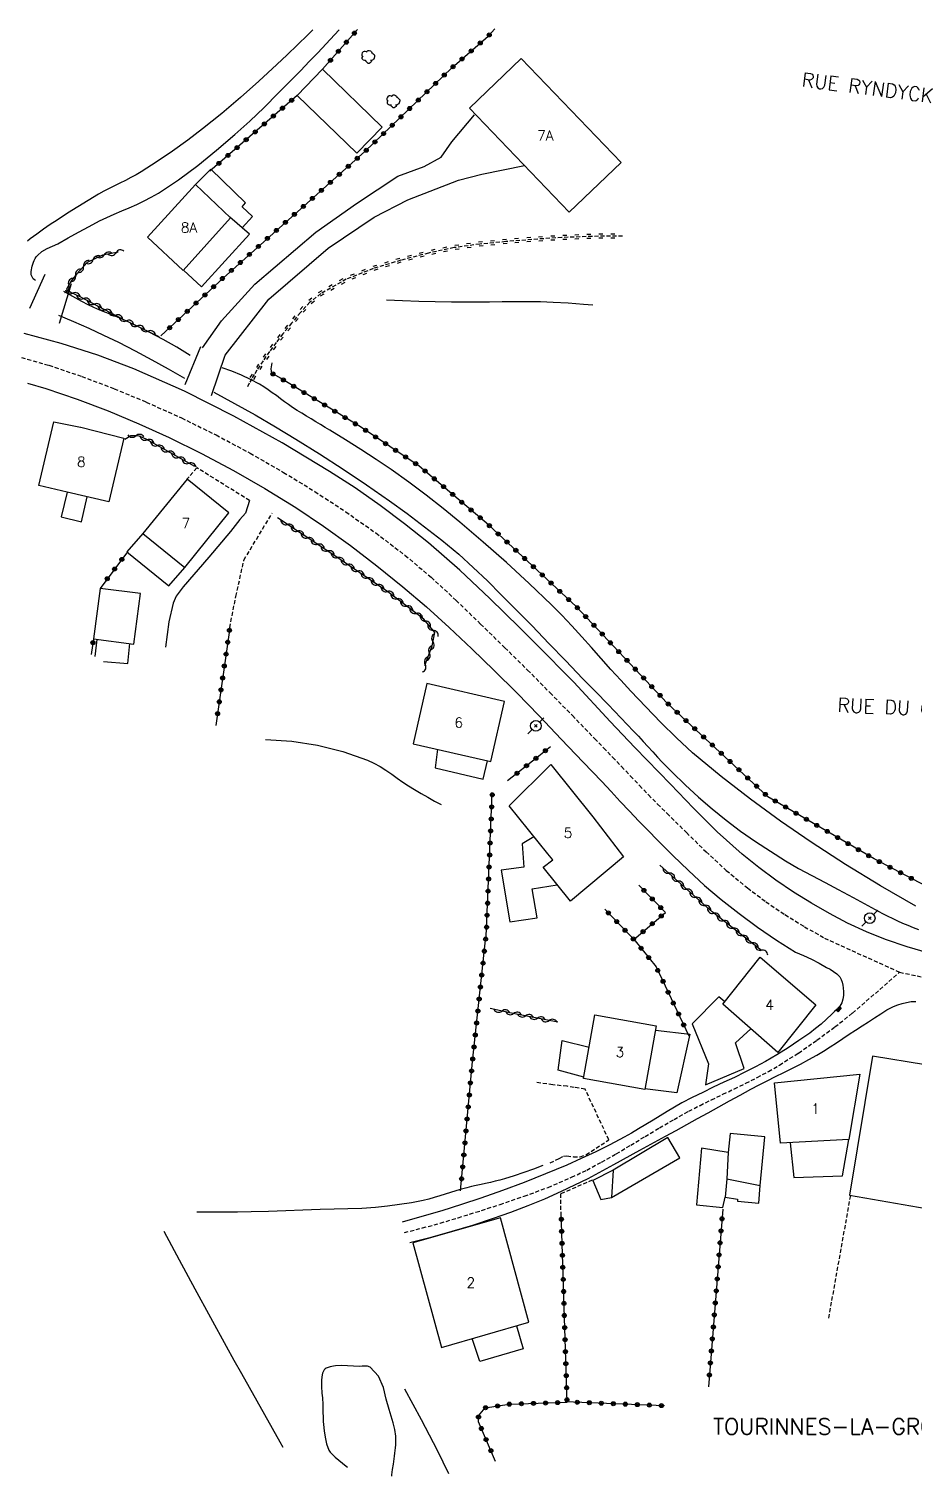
# Model space of a CAD drawing. Header units: millimetres. Extents: x 176000 to 177001, y 163000 to 164001.
# Drawn here: x 176268.3 to 176378.6, y 163240.9 to 163421.1 of the extents above; entities that cross this region are included whole.
import ezdxf
from ezdxf.enums import TextEntityAlignment as Align

# ---------------------------------------------------------------- set-up
doc = ezdxf.new("R2010")
doc.units = ezdxf.units.MM
doc.linetypes.add('DASHED', pattern=[0.75, 0.5, -0.25])
doc.layers.get('0').update_dxf_attribs({"linetype": 'CONTINUOUS'})
for name, color, linetype in [('W0001', 6, 'DASHED'), ('W0008', 7, 'CONTINUOUS'), ('W0017', 7, 'CONTINUOUS'), ('W0101', 7, 'CONTINUOUS'), ('W0104', 1, 'CONTINUOUS'), ('W0112', 1, 'DASHED'), ('W0120', 7, 'CONTINUOUS'), ('W0220', 5, 'DASHED'), ('W0300', 7, 'CONTINUOUS'), ('W0310', 3, 'CONTINUOUS'), ('W0322', 7, 'CONTINUOUS'), ('W0323', 7, 'CONTINUOUS'), ('W0401', 7, 'CONTINUOUS'), ('W0473', 7, 'CONTINUOUS'), ('W0510', 5, 'CONTINUOUS'), ('W0980', 7, 'CONTINUOUS'), ('W0989', 7, 'CONTINUOUS'), ('W0991', 7, 'CONTINUOUS')]:
    doc.layers.add(name, color=color, linetype=linetype)
doc.styles.get("Standard").update_dxf_attribs({"font": 'romans.shx', "width": 0.85})

# ---------------------------------------------------------------- blocks, each defined once
blk = doc.blocks.new('T401')
for p, q in [((-0.3, 0.3), (0, 0.3)), ((-0.3, -0.25), (-0.3, 0.3)), ((-0.3, 0.15), (0, 0.15)), ((-0.3, 0), (0, 0)), ((0, 0.3), (0, -0.25)), ((-0.3, -0.15), (0, -0.15)), ((-0.3, -0.25), (-0.3, -0.3)), ((-0.3, -0.3), (0, -0.3)), ((0, -0.3), (0, -0.25))]:
    blk.add_line(p, q)
blk = doc.blocks.new('T473')
for p, q in [((-0.166667, 0.166667), (0.166667, -0.166667)), ((-0.166667, -0.166667), (0.166667, 0.166667)), ((0.500001, 0.500001), (1.000002, 1.000002)), ((-1.000002, -1.000002), (-0.500001, -0.500001))]:
    blk.add_line(p, q)
blk.add_ellipse((0, 0), major_axis=(0.471405, 0.471405), ratio=1, start_param=5.4977871438, end_param=11.780972451)
blk = doc.blocks.new('T300')
for p, q in [((-0.8, 0.51), (-0.86, 0.34)), ((-0.86, 0.34), (-0.86, 0.17)), ((-0.86, 0.17), (-0.74, 0.06)), ((-0.69, 0.63), (-0.8, 0.51)), ((-0.8, -0.06), (-0.74, 0.06)), ((-0.74, 0.06), (-0.69, 0.11)), ((-0.57, 0.69), (-0.69, 0.63)), ((-0.46, 0.69), (-0.57, 0.69)), ((-0.29, 0.63), (-0.46, 0.69)), ((-0.29, 0.63), (-0.17, 0.74)), ((-0.23, 0.57), (-0.29, 0.63)), ((-0.17, 0.74), (-0.06, 0.8)), ((-0.06, 0.8), (0.06, 0.8)), ((0.06, 0.8), (0.23, 0.74)), ((0.23, 0.74), (0.34, 0.63)), ((0.34, 0.63), (0.4, 0.51)), ((0.46, 0.46), (0.34, 0.46)), ((0.4, 0.51), (0.4, 0.46)), ((0.57, 0.4), (0.46, 0.46)), ((0.57, 0.4), (0.69, 0.29)), ((0.69, 0.29), (0.74, 0.17)), ((0.74, 0.06), (0.69, -0.17)), ((0.74, 0.17), (0.74, 0.06)), ((-0.8, -0.17), (-0.8, -0.06)), ((-0.8, -0.23), (-0.8, -0.17)), ((-0.74, -0.34), (-0.8, -0.23)), ((-0.69, -0.4), (-0.74, -0.34)), ((-0.51, -0.46), (-0.69, -0.4)), ((-0.4, -0.46), (-0.51, -0.46)), ((-0.4, -0.46), (-0.34, -0.46)), ((-0.34, -0.46), (-0.34, -0.4)), ((-0.34, -0.51), (-0.34, -0.46)), ((-0.29, -0.63), (-0.34, -0.51)), ((-0.17, -0.74), (-0.29, -0.63)), ((-0.06, -0.8), (-0.17, -0.74)), ((0.06, -0.8), (-0.06, -0.8)), ((0.17, -0.74), (0.06, -0.8)), ((0.23, -0.69), (0.17, -0.74)), ((0.29, -0.46), (0.23, -0.46)), ((0.29, -0.63), (0.23, -0.69)), ((0.46, -0.4), (0.29, -0.46)), ((0.34, -0.51), (0.29, -0.63)), ((0.34, -0.51), (0.34, -0.46)), ((0.57, -0.34), (0.46, -0.4)), ((0.63, -0.29), (0.57, -0.34)), ((0.69, -0.17), (0.63, -0.29))]:
    blk.add_line(p, q)
blk = doc.blocks.new('t310o')
at = {"color": 0, "linetype": 'Continuous'}
for centre, start, end in [((-0.5, 0.38), 216.8699, 323.1304), ((0.5, -0.37), 36.8699, 143.1303)]:
    blk.add_arc(centre, 0.625, start, end, dxfattribs=at)
blk = doc.blocks.new('t323o')
at = {"color": 0, "linetype": 'Continuous'}
for radius in [0.25, 0.15]:
    blk.add_circle((0, 0), radius, dxfattribs=at)
blk = doc.blocks.new('t220o')
at = {"color": 0, "linetype": 'Continuous'}
for p, q in [((-0.25, 0.25), (0.25, 0.25)), ((-0.25, -0.25), (0.25, -0.25))]:
    blk.add_line(p, q, dxfattribs=at)
blk = doc.blocks.new('t322o')
at = {"color": 0, "linetype": 'Continuous'}
for radius in [0.25, 0.15]:
    blk.add_circle((0, 0), radius, dxfattribs=at)

msp = doc.modelspace()

# ---------------------------------------------------------------- linework, layer by layer
at = {"layer": 'W0001'}
for points in [[(176266.66, 163380.44), (176270.81, 163379.25), (176274.91, 163377.86), (176278.95, 163376.33), (176282.94, 163374.67), (176287.32, 163372.69), (176291.63, 163370.57), (176295.87, 163368.31), (176300.04, 163365.92), (176303.95, 163363.53), (176307.79, 163361.01), (176311.54, 163358.37), (176315.19, 163355.58), (176318.43, 163352.85), (176321.54, 163349.98), (176324.58, 163347.03), (176327.61, 163344.08), (176330.44, 163341.3), (176333.24, 163338.47), (176336.02, 163335.63), (176338.79, 163332.78), (176339.92, 163331.62), (176341.04, 163330.45), (176342.15, 163329.27), (176343.27, 163328.1), (176344.39, 163326.92), (176345.51, 163325.76), (176346.65, 163324.6), (176347.8, 163323.46), (176350.23, 163321.06), (176352.68, 163318.67), (176355.2, 163316.35), (176357.84, 163314.16), (176360.14, 163312.45), (176362.51, 163310.84), (176364.94, 163309.34), (176367.43, 163307.92), (176376.8, 163303.67)], [(176315.1, 163271.24), (176317.34, 163271.82), (176319.57, 163272.43), (176321.79, 163273.09), (176324, 163273.78), (176327.02, 163274.76), (176330.03, 163275.78), (176333.01, 163276.88), (176335.93, 163278.13), (176337.82, 163279.04), (176339.67, 163280.03), (176341.49, 163281.06), (176343.29, 163282.13), (176345.08, 163283.21), (176346.88, 163284.29), (176348.69, 163285.34), (176350.52, 163286.35), (176351.93, 163287.09), (176353.35, 163287.79), (176354.78, 163288.47), (176356.21, 163289.15), (176357.64, 163289.84), (176359.06, 163290.56), (176360.46, 163291.31), (176361.83, 163292.11), (176364.19, 163293.61), (176366.49, 163295.2), (176368.73, 163296.87), (176370.94, 163298.58), (176376.8, 163303.67)], [(176376.8, 163303.67), (176388.03, 163301.31), (176390.74, 163301.08), (176393.45, 163300.98), (176396.16, 163300.94), (176398.87, 163300.88), (176400.82, 163300.82), (176402.76, 163300.78), (176404.71, 163300.74), (176406.66, 163300.7), (176408.61, 163300.67), (176410.55, 163300.63), (176412.5, 163300.6), (176414.45, 163300.56), (176429.26, 163300.23)]]:
    msp.add_lwpolyline(points, dxfattribs=at)
at = {"layer": 'W0008'}
for points in [[(176380.44, 163306.04), (176377.72, 163306.82), (176375.05, 163307.74), (176372.66, 163308.71), (176370.32, 163309.79), (176368.04, 163310.98), (176365.8, 163312.25), (176363.56, 163313.65), (176361.37, 163315.15), (176359.24, 163316.73), (176357.18, 163318.39), (176354.08, 163321.17), (176351.12, 163324.1), (176348.24, 163327.1), (176345.35, 163330.08), (176343.8, 163331.67), (176342.27, 163333.29), (176340.75, 163334.91), (176339.23, 163336.53), (176337.71, 163338.16), (176336.19, 163339.77), (176334.64, 163341.37), (176333.08, 163342.95), (176329.43, 163346.59), (176325.75, 163350.21), (176321.99, 163353.75), (176318.09, 163357.13), (176315.12, 163359.51), (176312.07, 163361.8), (176308.95, 163363.98), (176305.75, 163366.04), (176299.85, 163369.58), (176293.84, 163372.93), (176287.7, 163376.03), (176281.39, 163378.81), (176276.9, 163380.5), (176272.33, 163381.97), (176267.71, 163383.23)], [(176268.14, 163377.02), (176270.41, 163376.36), (176274.33, 163375.03), (176278.2, 163373.56), (176282.01, 163371.97), (176285.77, 163370.26), (176289.82, 163368.27), (176293.8, 163366.15), (176297.71, 163363.91), (176301.55, 163361.53), (176305, 163359.23), (176308.37, 163356.8), (176311.67, 163354.27), (176314.9, 163351.67), (176317.84, 163349.17), (176320.69, 163346.58), (176323.5, 163343.94), (176326.27, 163341.26), (176329.1, 163338.46), (176331.87, 163335.6), (176334.63, 163332.71), (176337.38, 163329.83), (176338.54, 163328.62), (176339.69, 163327.4), (176340.84, 163326.17), (176341.98, 163324.94), (176343.13, 163323.72), (176344.29, 163322.5), (176345.45, 163321.3), (176346.64, 163320.11), (176348.56, 163318.21), (176350.51, 163316.33), (176352.5, 163314.49), (176354.56, 163312.73), (176356.8, 163310.97), (176359.09, 163309.29), (176361.44, 163307.68), (176363.84, 163306.15)], [(176363.84, 163306.15), (176364.83, 163305.75), (176365.81, 163305.29), (176366.76, 163304.8), (176367.7, 163304.27), (176368.13, 163304.03), (176368.57, 163303.78), (176368.99, 163303.48), (176369.34, 163303.1), (176369.53, 163302.78), (176369.65, 163302.43), (176369.73, 163302.07), (176369.78, 163301.71), (176369.81, 163301.24), (176369.8, 163300.77), (176369.72, 163300.3), (176369.58, 163299.85), (176369.34, 163299.44), (176369.03, 163299.08), (176368.69, 163298.76), (176368.36, 163298.44), (176367.7, 163297.82), (176367.01, 163297.22), (176366.31, 163296.65), (176365.59, 163296.1), (176364.26, 163295.15), (176362.9, 163294.25), (176361.51, 163293.39), (176360.1, 163292.57), (176358.82, 163291.87), (176357.53, 163291.21), (176356.21, 163290.58), (176354.9, 163289.96), (176353.58, 163289.34), (176352.27, 163288.71), (176350.96, 163288.06), (176349.67, 163287.39), (176348.76, 163286.87), (176347.85, 163286.34), (176346.96, 163285.79), (176346.07, 163285.24), (176345.18, 163284.69), (176344.28, 163284.15), (176343.38, 163283.62), (176342.46, 163283.11), (176340.7, 163282.19), (176338.93, 163281.31), (176337.13, 163280.46), (176335.32, 163279.65), (176332.68, 163278.55), (176330.01, 163277.5), (176327.33, 163276.5), (176324.62, 163275.55), (176322.19, 163274.74), (176319.74, 163273.97), (176317.28, 163273.24), (176314.8, 163272.55)], [(176315.79, 163270.03), (176318.42, 163270.69), (176321.04, 163271.41), (176323.64, 163272.19), (176326.21, 163273.04), (176328.36, 163273.8), (176330.5, 163274.61), (176332.6, 163275.47), (176334.69, 163276.39), (176337.98, 163278), (176341.21, 163279.73), (176344.41, 163281.5), (176347.62, 163283.26), (176348.95, 163283.98), (176350.28, 163284.71), (176351.61, 163285.44), (176352.93, 163286.18), (176354.26, 163286.91), (176355.59, 163287.64), (176356.92, 163288.37), (176358.25, 163289.09), (176359.28, 163289.63), (176360.31, 163290.15), (176361.35, 163290.67), (176362.39, 163291.19), (176363.43, 163291.71), (176364.46, 163292.24), (176365.49, 163292.79), (176366.5, 163293.36), (176367.32, 163293.85), (176368.13, 163294.36), (176368.93, 163294.88), (176369.72, 163295.41), (176370.52, 163295.94), (176371.31, 163296.47), (176372.11, 163296.99), (176372.92, 163297.51), (176373.68, 163298), (176374.44, 163298.5), (176375.22, 163298.98), (176376.04, 163299.39), (176376.57, 163299.6), (176377.11, 163299.78), (176377.66, 163299.92), (176378.22, 163300.02), (176378.52, 163300.04), (176378.81, 163300.03)]]:
    msp.add_lwpolyline(points, dxfattribs=at)
at = {"layer": 'W0017'}
for points in [[(176289.96, 163381.42), (176292.32, 163384.79), (176296.45, 163389.34), (176304.08, 163395.84), (176309.12, 163399.4), (176314.27, 163402.79), (176317.56, 163404.01), (176319.66, 163405.18), (176320.99, 163407.07), (176323.81, 163410.42)], [(176292.76, 163380.51), (176298.22, 163387.5), (176305.59, 163393.82), (176311.32, 163397.7), (176315.52, 163399.87), (176321.85, 163402.32), (176324.74, 163403.04), (176330.05, 163404.13)], [(176295.8, 163362.41), (176295.3, 163360.84), (176294.59, 163360.06), (176293.43, 163358.57), (176290.71, 163355.37), (176287.55, 163351.68), (176286.67, 163350.49), (176286.29, 163349.64), (176285.76, 163347.3), (176285.32, 163344.16)]]:
    msp.add_lwpolyline(points, dxfattribs=at)
at = {"layer": 'W0101'}
for points in [[(176323.21, 163411.25), (176335.64, 163398.31), (176342.09, 163404.51), (176329.65, 163417.44)], [(176287.52, 163391.04), (176293.45, 163397.6), (176289.08, 163401.76), (176283.08, 163395.22)], [(176288.04, 163365.09), (176282.52, 163358.29), (176287.72, 163354.08), (176293.23, 163360.87)], [(176327.56, 163337.4), (176317.88, 163339.61), (176316.17, 163332.13), (176325.85, 163329.92)], [(176345.05, 163289.07), (176337.42, 163290.44), (176338.84, 163298.37), (176346.48, 163296.99)], [(176361.22, 163289.9), (176371.83, 163290.99), (176370.47, 163282.83), (176361.94, 163282.38)]]:
    msp.add_lwpolyline(points, close=True, dxfattribs=at)
for points in [[(176280.14, 163370.18), (176278.28, 163362.24), (176273.07, 163363.44), (176269.55, 163364.27), (176271.4, 163372.23)], [(176271.4, 163372.23), (176274.76, 163371.54), (176274.77, 163371.54), (176280.14, 163370.18)], [(176342.4, 163318.04), (176335.78, 163312.51), (176332.4, 163316.77), (176333.6, 163317.67), (176332.97, 163318.4), (176328.16, 163324.37), (176333.33, 163329.55)], [(176333.33, 163329.55), (176338.57, 163323.02), (176338.58, 163323.02), (176342.39, 163318.02)], [(176361.62, 163293.67), (176354.77, 163299.69), (176359.43, 163305.55)], [(176359.43, 163305.55), (176366.35, 163299.6), (176361.62, 163293.67)], [(176316.13, 163269.97), (176319.71, 163256.94), (176330.58, 163260.08), (176327.06, 163273.08)], [(176327.06, 163273.08), (176316.13, 163269.97)]]:
    msp.add_lwpolyline(points, dxfattribs=at)
at = {"layer": 'W0104'}
for points in [[(176301.73, 163412.85), (176309.17, 163405.65), (176312.33, 163408.92), (176304.89, 163416.12)], [(176277.18, 163351.47), (176276.36, 163345.18), (176281.39, 163344.53), (176282.2, 163350.82)], [(176359.99, 163283.17), (176355.7, 163283.58), (176355.45, 163281.23), (176352.1, 163281.77), (176351.5, 163274.69), (176354.79, 163274.37), (176355.05, 163275.64), (176356.61, 163275.42), (176356.58, 163275.15), (176359.24, 163274.93), (176359.43, 163277.13)]]:
    msp.add_lwpolyline(points, close=True, dxfattribs=at)
for points in [[(176294.89, 163396.36), (176296.15, 163397.77), (176294.87, 163399), (176295.29, 163399.48), (176290.98, 163403.67), (176289.08, 163401.76)], [(176287.57, 163391.09), (176289.82, 163389.02), (176292.75, 163392.25), (176292.75, 163392.26), (176295.79, 163395.58), (176293.36, 163397.68)], [(176273.07, 163363.44), (176272.32, 163360.36), (176274.88, 163359.75), (176275.58, 163362.86)], [(176282.52, 163358.29), (176280.5, 163356), (176285.76, 163351.78), (176287.72, 163354.08)], [(176276.78, 163345.12), (176276.51, 163342.98)], [(176277.61, 163342.37), (176280.62, 163342.1), (176280.89, 163344.59)], [(176319.24, 163331.43), (176318.93, 163329.14), (176324.93, 163327.7), (176325.47, 163330)], [(176331.24, 163320.55), (176329.75, 163319.67), (176329.98, 163316.74), (176327.15, 163316.37), (176328.22, 163309.96), (176331.65, 163310.44), (176331.02, 163314.04), (176334.15, 163314.57)], [(176355.01, 163299.99), (176354.27, 163300.6), (176350.95, 163297.25), (176352.98, 163292.25), (176352.62, 163289.63), (176357.44, 163291.67), (176356.36, 163294.88), (176358.26, 163296.63)], [(176346.38, 163296.46), (176350.67, 163295.94), (176349.02, 163288.65), (176345.07, 163289.15)], [(176337.44, 163290.59), (176334.25, 163291.48), (176334.77, 163295.18), (176338.12, 163294.33)], [(176386.6, 163290.79), (176386.63, 163291.06), (176373.4, 163293.21), (176370.56, 163275.89), (176383.91, 163273.58)], [(176338.56, 163277.75), (176339.56, 163275.38), (176340.88, 163275.63), (176349.4, 163280.55), (176347.93, 163283.08)], [(176347.93, 163283.08), (176341.12, 163279), (176338.56, 163277.75)], [(176363.17, 163282.44), (176363.6, 163278.12), (176369.66, 163278.31), (176370.47, 163282.83)], [(176355.45, 163281.23), (176355.27, 163277.95), (176359.43, 163277.13)], [(176341.12, 163279), (176340.88, 163275.63)], [(176355.27, 163277.95), (176355.05, 163275.64)], [(176329.06, 163259.64), (176329.89, 163256.75), (176324.51, 163255.21), (176323.55, 163258.05)], [(176329.06, 163259.64), (176329.89, 163256.75), (176324.51, 163255.21), (176323.55, 163258.05)]]:
    msp.add_lwpolyline(points, dxfattribs=at)
at = {"layer": 'W0112'}
for points in [[(176295.8, 163362.41), (176289.25, 163366.48), (176288, 163365.06)], [(176293.33, 163346.58), (176294.1, 163350.47), (176295.1, 163355), (176298.63, 163360.85)], [(176333.25, 163279.93), (176334.38, 163280.49), (176334.9, 163280.75), (176335.34, 163280.8), (176336.17, 163280.7), (176336.99, 163280.69), (176337.72, 163280.95), (176340.57, 163282.79), (176337.62, 163289.09), (176336.23, 163289.33), (176335.39, 163289.47), (176333.59, 163289.64), (176331.58, 163289.95)], [(176338.5, 163277.78), (176334.55, 163276.06), (176334.56, 163273.8)], [(176370.66, 163275.85), (176367.93, 163260.61)]]:
    msp.add_lwpolyline(points, dxfattribs=at)
at = {"layer": 'W0120'}
for points in [[(176270.31, 163390.54), (176268.38, 163386.33)], [(176272.13, 163384.51), (176273.6, 163389.43)], [(176289.68, 163381.54), (176287.73, 163376.83)], [(176291.06, 163375.48), (176292.76, 163380.51)]]:
    msp.add_lwpolyline(points, dxfattribs=at)
at = {"layer": 'W0220'}
msp.add_lwpolyline([(176342.29, 163395.35), (176338.51, 163395.3), (176334.73, 163395.16), (176330.96, 163394.91), (176327.74, 163394.65), (176324.51, 163394.34), (176321.29, 163393.9), (176318.11, 163393.23), (176314.66, 163392.34), (176311.22, 163391.3), (176307.86, 163389.96), (176304.7, 163388.19), (176303.33, 163387.1), (176302.14, 163385.84), (176301.04, 163384.5), (176299.97, 163383.17), (176299.11, 163382.07), (176298.28, 163380.95), (176297.48, 163379.8), (176296.71, 163378.63), (176296.38, 163378.1), (176296.07, 163377.57), (176295.76, 163377.03), (176295.47, 163376.48)], dxfattribs=at)
at = {"layer": 'W0300'}
for points in [[(176312.86, 163387.41), (176314.88, 163387.32), (176316.91, 163387.25), (176318.94, 163387.19), (176320.97, 163387.15), (176322.55, 163387.14), (176324.13, 163387.14), (176325.71, 163387.16), (176327.29, 163387.18), (176328.87, 163387.2), (176330.45, 163387.2), (176332.04, 163387.18), (176333.62, 163387.12), (176335.51, 163387.02), (176337.4, 163386.88), (176338.59, 163386.77)], [(176297.81, 163332.63), (176301.06, 163332.43), (176304.28, 163331.93), (176307.43, 163331.15), (176310.51, 163330.08), (176311.3, 163329.72), (176312.07, 163329.3), (176312.8, 163328.84), (176313.51, 163328.35), (176314.21, 163327.85), (176314.91, 163327.35), (176315.62, 163326.87), (176316.35, 163326.41), (176317.17, 163325.93), (176318, 163325.46), (176318.84, 163324.99), (176319.68, 163324.54)], [(176332.35, 163279.62), (176331.17, 163279.16), (176329.98, 163278.72), (176328.77, 163278.32), (176327.56, 163277.95), (176326.98, 163277.79), (176326.39, 163277.64), (176325.81, 163277.5), (176325.22, 163277.38), (176324.64, 163277.25), (176324.05, 163277.12), (176323.46, 163276.98), (176322.88, 163276.83), (176322.2, 163276.65), (176321.52, 163276.44), (176320.85, 163276.23), (176320.18, 163276.02), (176319.5, 163275.81), (176318.82, 163275.6), (176318.14, 163275.42), (176317.45, 163275.26), (176315.98, 163274.96), (176314.49, 163274.73), (176313.01, 163274.53), (176311.51, 163274.38), (176309.79, 163274.26), (176308.06, 163274.2), (176306.34, 163274.17), (176304.61, 163274.12), (176302.46, 163274.04), (176300.31, 163273.95), (176298.16, 163273.87), (176296.01, 163273.82), (176294.31, 163273.79), (176292.62, 163273.77), (176290.93, 163273.77), (176289.24, 163273.77)], [(176285.12, 163271.44), (176287.04, 163267.84), (176288.98, 163264.25), (176290.92, 163260.66), (176292.88, 163257.09), (176293.83, 163255.38), (176294.78, 163253.68), (176295.74, 163251.98), (176296.7, 163250.29), (176297.66, 163248.59), (176298.62, 163246.89), (176299.57, 163245.19), (176299.94, 163244.51)], [(176315.11, 163251.77), (176317.19, 163247.98), (176319.18, 163244.14), (176320.6, 163241.23)]]:
    msp.add_lwpolyline(points, dxfattribs=at)
at = {"layer": 'W0310'}
for points in [[(176279.42, 163393.33), (176277.47, 163392.96), (176275.58, 163392.05), (176274.27, 163390.64), (176273.62, 163389.83), (176273, 163388.73), (176273.58, 163388.32), (176274.57, 163387.85), (176280.03, 163385), (176284.52, 163382.83)], [(176288.99, 163366.65), (176282.93, 163370.04), (176282.07, 163370.42), (176281.59, 163370.48), (176281.02, 163370.46), (176280.25, 163370.03)], [(176317.65, 163341.88), (176318.55, 163344.33), (176318.88, 163345.99), (176317.53, 163347.63), (176313.04, 163351.05), (176305.95, 163355.86), (176299.27, 163360.25)], [(176359.6, 163306.39), (176353.43, 163311.18), (176346.94, 163317.01)], [(176334.22, 163297.45), (176328.46, 163298.59), (176325.78, 163299.15)]]:
    msp.add_lwpolyline(points, dxfattribs=at)
at = {"layer": 'W0322'}
msp.add_lwpolyline([(176384.12, 163312.29), (176373.62, 163317.78), (176360.39, 163325.52), (176347.85, 163337.18), (176336.51, 163349.2), (176325.59, 163359.37), (176316.94, 163366.7), (176309.61, 163371.59), (176299.66, 163377.64), (176298.58, 163378.26), (176298.51, 163378.82), (176298.64, 163379.57)], dxfattribs=at)
at = {"layer": 'W0323'}
for points in [[(176284.75, 163382.9), (176292.54, 163390.16), (176302.19, 163398.74), (176310.18, 163405.89), (176321.02, 163416.3), (176325.53, 163420.24), (176326.36, 163421.14)], [(176309.27, 163421.05), (176304.89, 163416.12)], [(176301.73, 163412.85), (176290.85, 163403.41)], [(176280.59, 163356.01), (176277.18, 163351.47)], [(176293.35, 163346.56), (176291.6, 163334.38)], [(176276.36, 163345.18), (176276.07, 163343.22)], [(176327.95, 163327.53), (176331.64, 163330.43), (176333.3, 163331.78)], [(176322.08, 163276.44), (176323.57, 163292.54), (176325.25, 163308.06), (176325.29, 163308.16), (176326.04, 163325.93)], [(176343.7, 163307.73), (176347.61, 163311.12), (176344.3, 163314.51)], [(176340.05, 163311.54), (176343.85, 163307.58), (176346.47, 163304.33)], [(176346.46, 163304.34), (176350.53, 163295.76)], [(176326.46, 163242.72), (176324.33, 163247.68), (176324.33, 163248.42), (176325.15, 163249.43), (176328.16, 163249.88), (176335.36, 163250.11), (176334.62, 163273.85)], [(176354.77, 163274.17), (176352.98, 163252.03)], [(176347.52, 163249.68), (176335.13, 163250.18)]]:
    msp.add_lwpolyline(points, dxfattribs=at)
at = {"layer": 'W0510'}
for points in [[(176303.67, 163421.03), (176303.05, 163420.39), (176301.79, 163419.15), (176300.51, 163417.92), (176299.21, 163416.71), (176296.95, 163414.64), (176294.67, 163412.6), (176292.35, 163410.6), (176289.96, 163408.68), (176288.1, 163407.27), (176286.21, 163405.91), (176284.28, 163404.61), (176282.31, 163403.36), (176281.66, 163402.98), (176281, 163402.62), (176280.33, 163402.28), (176279.66, 163401.95), (176278.98, 163401.61), (176278.31, 163401.28), (176277.65, 163400.93), (176276.99, 163400.56), (176275.68, 163399.79), (176274.39, 163398.99), (176273.11, 163398.18), (176271.84, 163397.34), (176270.98, 163396.77), (176270.14, 163396.19), (176269.3, 163395.59), (176268.48, 163394.98), (176268.13, 163394.72)], [(176269.14, 163389.79), (176268.99, 163389.9), (176268.86, 163390.02), (176268.75, 163390.17), (176268.67, 163390.34), (176268.61, 163390.53), (176268.59, 163390.73), (176268.59, 163390.93), (176268.62, 163391.13), (176268.67, 163391.37), (176268.72, 163391.61), (176268.79, 163391.85), (176268.87, 163392.08), (176268.97, 163392.31), (176269.09, 163392.53), (176269.23, 163392.74), (176269.38, 163392.94), (176269.94, 163393.42), (176270.6, 163393.78), (176271.27, 163394.08), (176271.91, 163394.39), (176273.2, 163395.11), (176274.5, 163395.83), (176275.8, 163396.54), (176277.12, 163397.23), (176278.03, 163397.67), (176278.95, 163398.08), (176279.88, 163398.48), (176280.81, 163398.87), (176281.74, 163399.28), (176282.66, 163399.71), (176283.56, 163400.17), (176284.44, 163400.67), (176286.96, 163402.33), (176289.37, 163404.14), (176291.69, 163406.05), (176293.98, 163408), (176295.82, 163409.65), (176297.61, 163411.37), (176299.37, 163413.12), (176301.11, 163414.88), (176302.18, 163415.97), (176303.24, 163417.07), (176304.29, 163418.18), (176305.34, 163419.29), (176306.38, 163420.41), (176306.98, 163421.04)], [(176288.42, 163380.48), (176286.74, 163381.49), (176285.04, 163382.45), (176283.31, 163383.38), (176281.56, 163384.26), (176280.84, 163384.6), (176280.11, 163384.92), (176279.37, 163385.23), (176278.63, 163385.53), (176277.89, 163385.83), (176277.15, 163386.13), (176276.42, 163386.46), (176275.7, 163386.8), (176274.92, 163387.18), (176274.16, 163387.59), (176273.4, 163388.02), (176272.66, 163388.46)], [(176271.98, 163385.48), (176273.88, 163384.69), (176275.76, 163383.87), (176277.62, 163383.01), (176279.47, 163382.11), (176281.55, 163381.05), (176283.62, 163379.95), (176285.66, 163378.81), (176287.68, 163377.63)], [(176378.83, 163311.88), (176374.4, 163314.42), (176370.05, 163317.08), (176365.77, 163319.87), (176361.96, 163322.49), (176358.21, 163325.2), (176354.55, 163328.03), (176351, 163331), (176348.99, 163332.84), (176347.06, 163334.76), (176345.18, 163336.73), (176343.31, 163338.69), (176342.06, 163340.02), (176340.83, 163341.37), (176339.61, 163342.72), (176338.4, 163344.09), (176337.19, 163345.45), (176335.96, 163346.79), (176334.7, 163348.12), (176333.42, 163349.42), (176330.65, 163352.09), (176327.82, 163354.69), (176324.93, 163357.23), (176321.99, 163359.71), (176319.91, 163361.41), (176317.79, 163363.07), (176315.65, 163364.69), (176313.46, 163366.26), (176311.58, 163367.53), (176309.67, 163368.76), (176307.74, 163369.96), (176305.82, 163371.16), (176305.24, 163371.52), (176304.66, 163371.87), (176304.07, 163372.22), (176303.49, 163372.57), (176302.91, 163372.92), (176302.32, 163373.27), (176301.75, 163373.63), (176301.17, 163374), (176300.65, 163374.35), (176300.14, 163374.72), (176299.64, 163375.09), (176299.14, 163375.47), (176298.63, 163375.84), (176298.12, 163376.21), (176297.59, 163376.55), (176297.05, 163376.88), (176295.93, 163377.47), (176294.78, 163378.02), (176293.6, 163378.51), (176292.41, 163378.94)], [(176291.35, 163375.91), (176293.94, 163374.51), (176296.5, 163373.07), (176299.05, 163371.59), (176301.57, 163370.07), (176304.53, 163368.22), (176307.46, 163366.33), (176310.36, 163364.38), (176313.22, 163362.38), (176315.43, 163360.78), (176317.62, 163359.15), (176319.77, 163357.47), (176321.86, 163355.71), (176323.68, 163354.08), (176325.43, 163352.39), (176327.16, 163350.66), (176328.88, 163348.94), (176331, 163346.79), (176333.11, 163344.62), (176335.2, 163342.44), (176337.3, 163340.26), (176338.89, 163338.62), (176340.48, 163336.99), (176342.07, 163335.35), (176343.65, 163333.7), (176344.25, 163333.06), (176344.85, 163332.41), (176345.44, 163331.76), (176346.03, 163331.11), (176346.63, 163330.46), (176347.23, 163329.82), (176347.84, 163329.19), (176348.47, 163328.57), (176350.09, 163327.01), (176351.74, 163325.49), (176353.44, 163324.01), (176355.19, 163322.59), (176356.98, 163321.24), (176358.82, 163319.96), (176360.69, 163318.73), (176362.59, 163317.55), (176364.21, 163316.6), (176365.85, 163315.7), (176367.51, 163314.83), (176369.16, 163313.96), (176370.99, 163312.97), (176372.82, 163311.97), (176374.66, 163311), (176376.53, 163310.08), (176377.17, 163309.79), (176377.83, 163309.51), (176378.49, 163309.24), (176379.15, 163308.97)], [(176313.52, 163240.93), (176313.53, 163241.1), (176313.62, 163241.76), (176313.73, 163242.42), (176313.81, 163243.07), (176313.85, 163243.42), (176313.89, 163243.77), (176313.94, 163244.12), (176313.98, 163244.46), (176314.02, 163244.82), (176314.04, 163245.17), (176314.04, 163245.52), (176314.02, 163245.88), (176313.91, 163246.73), (176313.71, 163247.57), (176313.46, 163248.39), (176313.19, 163249.2), (176312.83, 163250.5), (176312.48, 163251.94), (176311.86, 163253.35), (176310.82, 163254.47), (176310.51, 163254.61), (176310.16, 163254.63), (176309.82, 163254.6), (176309.52, 163254.59), (176308.77, 163254.63), (176308.02, 163254.67), (176307.26, 163254.69), (176306.51, 163254.64), (176306.28, 163254.62), (176306.05, 163254.58), (176305.83, 163254.52), (176305.61, 163254.45), (176305.48, 163254.4), (176305.34, 163254.35), (176305.22, 163254.28), (176305.11, 163254.17), (176304.9, 163253.74), (176304.81, 163253.27), (176304.78, 163252.81), (176304.77, 163252.37), (176304.76, 163252.08), (176304.77, 163251.8), (176304.79, 163251.52), (176304.82, 163251.23), (176304.85, 163250.95), (176304.88, 163250.67), (176304.91, 163250.39), (176304.93, 163250.11), (176304.94, 163249.77), (176304.95, 163249.42), (176304.95, 163249.08), (176304.95, 163248.74), (176304.96, 163248.39), (176304.97, 163248.05), (176304.99, 163247.71), (176305.02, 163247.36), (176305.11, 163246.56), (176305.21, 163245.75), (176305.38, 163244.94), (176305.69, 163244.17), (176305.85, 163243.92), (176306.05, 163243.69), (176306.27, 163243.49), (176306.49, 163243.3), (176306.93, 163242.9), (176307.39, 163242.52), (176307.86, 163242.16), (176308, 163242.05)]]:
    msp.add_lwpolyline(points, dxfattribs=at)

# ---------------------------------------------------------------- block references
at = {"layer": 'W0220'}
for p, rotation in [((176332.09, 163394.98), 183.7288455848644), ((176333.59, 163395.08), 183.7288455848644), ((176335.09, 163395.17), 182.2469112465535), ((176336.58, 163395.23), 182.2469112465535), ((176338.08, 163395.29), 182.2469112465535), ((176339.58, 163395.32), 180.7649719322805), ((176341.08, 163395.34), 180.7649719322805), ((176318.71, 163393.36), 191.7691198911801), ((176320.17, 163393.66), 191.7691198911801), ((176321.65, 163393.94), 187.8743473162453), ((176323.13, 163394.15), 187.8743473162453), ((176324.62, 163394.35), 185.4802634484392), ((176326.11, 163394.49), 185.4802634484392), ((176327.61, 163394.64), 185.4802634484392), ((176329.1, 163394.76), 184.596477369415), ((176330.6, 163394.88), 184.596477369415), ((176311.47, 163391.38), 196.776735383324), ((176312.91, 163391.81), 196.776735383324), ((176314.35, 163392.24), 196.776735383324), ((176315.8, 163392.63), 194.5575302640702), ((176317.25, 163393.01), 194.5575302640702), ((176307.32, 163389.66), 209.3163077002567), ((176308.68, 163390.29), 201.7173139660625), ((176310.07, 163390.84), 201.7173139660625), ((176304.71, 163388.19), 209.3163077002567), ((176306.01, 163388.92), 209.3163077002567), ((176302.47, 163386.2), 226.5138264406772), ((176303.53, 163387.26), 218.4685035551261), ((176301.5, 163385.06), 230.7821151104193), ((176299.62, 163382.72), 231.6334184682596), ((176300.55, 163383.89), 231.1640002016878), ((176298.71, 163381.53), 233.6998799668339), ((176297, 163379.06), 236.6146112451374), ((176297.84, 163380.31), 235.3604396452131), ((176296.2, 163377.8), 239.2805917800518)]:
    msp.add_blockref('t220o', p, dxfattribs=dict(at, rotation=rotation))
at = {"layer": 'W0300'}
for p in [(176310.65, 163417.65), (176313.77, 163412.12)]:
    msp.add_blockref('T300', p, dxfattribs=at)
at = {"layer": 'W0310'}
for p, rotation in [((176277.7, 163393), 190.7398721071118), ((176279.17, 163393.28), 190.7398721071118), ((176275.12, 163391.56), 227.277130269002), ((176276.33, 163392.41), 205.647907861288), ((176273.27, 163389.21), 240.6941582279674), ((176274.12, 163390.44), 231.1335041252136), ((176273.79, 163388.22), 334.6686777845346), ((176275.14, 163387.55), 332.4313966516128), ((176276.47, 163386.86), 332.4313966516128), ((176277.8, 163386.16), 332.4313966516128), ((176279.13, 163385.47), 332.4313966516128), ((176280.46, 163384.79), 334.2781534770407), ((176281.82, 163384.14), 334.2781534770407), ((176283.17, 163383.49), 334.2781534770407), ((176281.63, 163370.47), 172.4917400061378), ((176283.03, 163369.98), 150.8484650853409), ((176284.34, 163369.25), 150.8484650853409), ((176285.65, 163368.52), 150.8484650853409), ((176286.96, 163367.78), 150.8484650853409), ((176288.27, 163367.05), 150.8484650853409), ((176300.53, 163359.43), 146.6719046047489), ((176301.78, 163358.61), 146.6719046047489), ((176303.03, 163357.78), 146.6719046047489), ((176304.29, 163356.96), 146.6719046047489), ((176305.54, 163356.13), 146.6719046047489), ((176306.79, 163355.3), 145.8019847519606), ((176308.03, 163354.45), 145.8019847519606), ((176309.27, 163353.61), 145.8019847519606), ((176310.51, 163352.77), 145.8019847519606), ((176311.75, 163351.92), 145.8019847519606), ((176312.99, 163351.08), 145.8019847519606), ((176314.18, 163350.17), 142.7037419143489), ((176315.38, 163349.27), 142.7037419143489), ((176316.57, 163348.36), 142.7037419143489), ((176317.72, 163347.4), 129.390215984872), ((176318.67, 163346.24), 129.390215984872), ((176318.65, 163344.84), 78.8495543225904), ((176317.69, 163342), 69.79786539394904), ((176318.21, 163343.41), 69.79786539394904), ((176348.06, 163316.01), 138.0489239324745), ((176349.17, 163315.01), 138.0489239324745), ((176350.29, 163314.01), 138.0489239324745), ((176351.4, 163313), 138.0489239324745), ((176352.52, 163312), 138.0489239324745), ((176353.65, 163311.01), 142.1648970969662), ((176354.83, 163310.09), 142.1648970969662), ((176356.02, 163309.17), 142.1648970969662), ((176357.2, 163308.25), 142.1648970969662), ((176358.39, 163307.33), 142.1648970969662), ((176359.57, 163306.41), 142.1648970969662), ((176327.24, 163298.84), 168.2768151243037), ((176328.71, 163298.54), 168.7609615084368), ((176330.19, 163298.25), 168.7609615084368), ((176331.66, 163297.96), 168.7609615084368), ((176333.13, 163297.66), 168.7609615084368)]:
    msp.add_blockref('t310o', p, dxfattribs=dict(at, rotation=rotation))
at = {"layer": 'W0322'}
for p, rotation in [((176298.72, 163378.17), 150.3120727400314), ((176300.02, 163377.42), 148.6996252505849), ((176301.3, 163376.64), 148.6996252505849), ((176302.58, 163375.86), 148.6996252505849), ((176303.87, 163375.08), 148.6996252505849), ((176305.15, 163374.3), 148.6996252505849), ((176306.43, 163373.52), 148.6996252505849), ((176307.71, 163372.74), 148.6996252505849), ((176308.99, 163371.96), 148.6996252505849), ((176310.26, 163371.16), 146.3009080954158), ((176311.5, 163370.33), 146.3009080954158), ((176312.75, 163369.49), 146.3009080954158), ((176314, 163368.66), 146.3009080954158), ((176315.25, 163367.83), 146.3009080954158), ((176316.5, 163367), 146.3009080954158), ((176317.68, 163366.08), 139.7120393815942), ((176318.82, 163365.11), 139.7120393815942), ((176319.97, 163364.14), 139.7120393815942), ((176321.11, 163363.17), 139.7120393815942), ((176322.25, 163362.2), 139.7120393815942), ((176323.4, 163361.23), 139.7120393815942), ((176324.54, 163360.26), 139.7120393815942), ((176325.68, 163359.28), 137.0393039053961), ((176326.78, 163358.26), 137.0393039053961), ((176327.88, 163357.24), 137.0393039053961), ((176328.98, 163356.21), 137.0393039053961), ((176330.07, 163355.19), 137.0393039053961), ((176331.17, 163354.17), 137.0393039053961), ((176332.27, 163353.15), 137.0393039053961), ((176333.37, 163352.13), 137.0393039053961), ((176334.46, 163351.1), 137.0393039053961), ((176335.56, 163350.08), 137.0393039053961), ((176336.65, 163349.05), 133.3368039959822), ((176337.68, 163347.96), 133.3368039959822), ((176338.71, 163346.87), 133.3368039959822), ((176339.74, 163345.78), 133.3368039959822), ((176340.77, 163344.69), 133.3368039959822), ((176341.8, 163343.59), 133.3368039959822), ((176342.83, 163342.5), 133.3368039959822), ((176343.86, 163341.41), 133.3368039959822), ((176344.89, 163340.32), 133.3368039959822), ((176345.92, 163339.23), 133.3368039959822), ((176346.95, 163338.14), 133.3368039959822), ((176347.98, 163337.06), 137.0755575368054), ((176349.08, 163336.04), 137.0755575368054), ((176350.18, 163335.01), 137.0755575368054), ((176351.28, 163333.99), 137.0755575368054), ((176352.38, 163332.97), 137.0755575368054), ((176353.48, 163331.95), 137.0755575368054), ((176354.57, 163330.93), 137.0755575368054), ((176355.67, 163329.91), 137.0755575368054), ((176356.77, 163328.88), 137.0755575368054), ((176357.87, 163327.86), 137.0755575368054), ((176358.97, 163326.84), 137.0755575368054), ((176360.07, 163325.82), 137.0755575368054), ((176361.3, 163324.99), 149.6693343990844), ((176362.6, 163324.23), 149.6693343990844), ((176363.89, 163323.47), 149.6693343990844), ((176365.19, 163322.71), 149.6693343990844), ((176366.48, 163321.96), 149.6693343990844), ((176367.78, 163321.2), 149.6693343990844), ((176369.07, 163320.44), 149.6693343990844), ((176370.37, 163319.68), 149.6693343990844), ((176371.66, 163318.93), 149.6693343990844), ((176372.95, 163318.17), 149.6693343990844), ((176374.27, 163317.44), 152.4013407762571), ((176375.6, 163316.75), 152.4013407762571), ((176376.92, 163316.05), 152.4013407762571), ((176378.25, 163315.36), 152.4013407762571)]:
    msp.add_blockref('t322o', p, dxfattribs=dict(at, rotation=rotation))
at = {"layer": 'W0323'}
for p, rotation in [((176308.87, 163420.61), 228.4808807393967), ((176325.66, 163420.39), 46.8474094141178), ((176306.88, 163418.36), 228.4808807393967), ((176307.88, 163419.49), 228.4808807393967), ((176323.42, 163418.4), 41.16253215698462), ((176324.55, 163419.39), 41.16253215698462), ((176305.89, 163417.24), 228.4808807393967), ((176322.29, 163417.41), 41.16253215698462), ((176320.07, 163415.39), 43.87320966618098), ((176321.16, 163416.42), 41.16253215698462), ((176317.91, 163413.31), 43.87320966618098), ((176318.99, 163414.35), 43.87320966618098), ((176299.91, 163411.27), 220.9334153669868), ((176301.05, 163412.26), 220.9334153669868), ((176315.75, 163411.23), 43.87320966618098), ((176316.83, 163412.27), 43.87320966618098), ((176297.65, 163409.31), 220.9334153669868), ((176298.78, 163410.29), 220.9334153669868), ((176314.67, 163410.19), 43.87320966618098), ((176296.51, 163408.32), 220.9334153669868), ((176312.5, 163408.11), 43.87320966618098), ((176313.58, 163409.15), 43.87320966618098), ((176294.25, 163406.36), 220.9334153669868), ((176295.38, 163407.34), 220.9334153669868), ((176310.34, 163406.03), 43.87320966618098), ((176311.42, 163407.07), 43.87320966618098), ((176291.98, 163404.39), 220.9334153669868), ((176293.11, 163405.38), 220.9334153669868), ((176308.11, 163404.03), 41.77111995249835), ((176309.23, 163405.03), 41.77111995249835), ((176305.87, 163402.03), 41.77111995249835), ((176306.99, 163403.03), 41.77111995249835), ((176304.75, 163401.03), 41.77111995249835), ((176302.51, 163399.03), 41.77111995249835), ((176303.63, 163400.03), 41.77111995249835), ((176300.27, 163397.04), 41.66411260268222), ((176301.39, 163398.04), 41.66411260268222), ((176298.03, 163395.05), 41.66411260268222), ((176299.15, 163396.04), 41.66411260268222), ((176295.79, 163393.05), 41.66411260268222), ((176296.91, 163394.05), 41.66411260268222), ((176294.67, 163392.05), 41.66411260268222), ((176292.43, 163390.06), 42.96342097942237), ((176293.55, 163391.06), 41.66411260268222), ((176290.24, 163388.01), 42.96342097942237), ((176291.33, 163389.03), 42.96342097942237), ((176288.04, 163385.97), 42.96342097942237), ((176289.14, 163386.99), 42.96342097942237), ((176286.94, 163384.95), 42.96342097942237), ((176285.85, 163383.92), 42.96342097942237), ((176278.98, 163353.87), 233.0331313450966), ((176279.89, 163355.07), 233.0331313450966), ((176278.08, 163352.67), 233.0331313450966), ((176293.3, 163346.25), 261.8582836113394), ((176276.29, 163344.7), 261.4990992108263), ((176293.09, 163344.77), 261.8582836113394), ((176292.88, 163343.28), 261.8582836113394), ((176292.66, 163341.8), 261.8582836113394), ((176292.45, 163340.31), 261.8582836113394), ((176292.03, 163337.34), 261.8582836113394), ((176292.24, 163338.83), 261.8582836113394), ((176291.82, 163335.86), 261.8582836113394), ((176331.49, 163330.31), 38.15997096667), ((176332.66, 163331.25), 39.24805707462374), ((176329.13, 163328.45), 38.15997096667), ((176330.31, 163329.38), 38.15997096667), ((176326.04, 163325.76), 87.56026972576373), ((176325.97, 163324.26), 87.56026972576373), ((176325.84, 163321.27), 87.56026972576373), ((176325.91, 163322.76), 87.56026972576373), ((176325.78, 163319.77), 87.56026972576373), ((176325.72, 163318.27), 87.56026972576373), ((176325.65, 163316.77), 87.56026972576373), ((176325.59, 163315.27), 87.56026972576373), ((176344.93, 163313.86), 134.2819168182608), ((176325.46, 163312.27), 87.56026972576373), ((176325.53, 163313.77), 87.56026972576373), ((176345.98, 163312.79), 134.2819168182608), ((176325.4, 163310.77), 87.56026972576373), ((176340.51, 163311.06), 313.8341726193148), ((176347.03, 163311.71), 134.2819168182608), ((176347.1, 163310.68), 40.92219861538307), ((176325.33, 163309.28), 87.56026972576373), ((176341.55, 163309.98), 313.8341726193148), ((176342.59, 163308.89), 313.8341726193148), ((176344.83, 163308.72), 40.92219861538307), ((176345.97, 163309.7), 40.92219861538307), ((176325.22, 163307.79), 83.82874060147067), ((176343.62, 163307.81), 313.8341726193148), ((176344.59, 163306.66), 308.8934572997462), ((176324.9, 163304.8), 83.82874060147067), ((176325.06, 163306.29), 83.82874060147067), ((176345.53, 163305.5), 308.8934572997462), ((176324.73, 163303.31), 83.82874060147067), ((176346.67, 163303.89), 295.3940952964221), ((176324.57, 163301.82), 83.82874060147067), ((176347.32, 163302.53), 295.3940952964221), ((176347.96, 163301.18), 295.3940952964221), ((176324.41, 163300.33), 83.82874060147067), ((176348.6, 163299.82), 295.3940952964221), ((176324.25, 163298.84), 83.82874060147067), ((176349.25, 163298.47), 295.3940952964221), ((176323.93, 163295.86), 83.82874060147067), ((176324.09, 163297.35), 83.82874060147067), ((176349.89, 163297.11), 295.3940952964221), ((176323.77, 163294.36), 83.82874060147067), ((176323.61, 163292.87), 83.82874060147067), ((176323.46, 163291.38), 84.72789630940188), ((176323.32, 163289.89), 84.72789630940188), ((176323.05, 163286.9), 84.72789630940188), ((176323.19, 163288.39), 84.72789630940188), ((176322.91, 163285.4), 84.72789630940188), ((176322.77, 163283.91), 84.72789630940188), ((176322.64, 163282.42), 84.72789630940188), ((176322.5, 163280.92), 84.72789630940188), ((176322.22, 163277.94), 84.72789630940188), ((176322.36, 163279.43), 84.72789630940188), ((176334.65, 163272.91), 91.79729399755578), ((176354.67, 163272.96), 265.3782377076959), ((176334.69, 163271.41), 91.79729399755578), ((176354.55, 163271.46), 265.3782377076959), ((176334.74, 163269.91), 91.79729399755578), ((176354.43, 163269.97), 265.3782377076959), ((176334.79, 163268.41), 91.79729399755578), ((176354.19, 163266.98), 265.3782377076959), ((176354.31, 163268.47), 265.3782377076959), ((176334.83, 163266.91), 91.79729399755578), ((176334.88, 163265.41), 91.79729399755578), ((176354.07, 163265.48), 265.3782377076959), ((176334.93, 163263.91), 91.79729399755578), ((176353.95, 163263.99), 265.3782377076959), ((176334.98, 163262.42), 91.79729399755578), ((176353.83, 163262.49), 265.3782377076959), ((176335.02, 163260.92), 91.79729399755578), ((176353.71, 163261), 265.3782377076959), ((176335.07, 163259.42), 91.79729399755578), ((176353.46, 163258.01), 265.3782377076959), ((176353.59, 163259.5), 265.3782377076959), ((176335.12, 163257.92), 91.79729399755578), ((176335.16, 163256.42), 91.79729399755578), ((176353.34, 163256.51), 265.3782377076959), ((176335.21, 163254.92), 91.79729399755578), ((176353.22, 163255.02), 265.3782377076959), ((176335.26, 163253.42), 91.79729399755578), ((176353.1, 163253.52), 265.3782377076959), ((176335.31, 163251.92), 91.79729399755578), ((176325.21, 163249.44), 8.57730062085946), ((176326.7, 163249.66), 8.57730062085946), ((176328.18, 163249.88), 1.805058827083405), ((176329.68, 163249.93), 1.805058827083405), ((176331.18, 163249.98), 1.805058827083405), ((176332.68, 163250.02), 1.805058827083405), ((176334.18, 163250.07), 1.805058827083405), ((176335.35, 163250.42), 91.79729399755578), ((176336.63, 163250.12), 177.6730810140394), ((176338.13, 163250.06), 177.6730810140394), ((176339.63, 163250), 177.6730810140394), ((176341.12, 163249.94), 177.6730810140394), ((176342.62, 163249.88), 177.6730810140394), ((176344.12, 163249.82), 177.6730810140394), ((176345.62, 163249.76), 177.6730810140394), ((176347.12, 163249.7), 177.6730810140394), ((176324.33, 163248.28), 89.92204660514959), ((176324.69, 163246.85), 113.1649206664366), ((176325.28, 163245.47), 113.1649206664366), ((176325.87, 163244.1), 113.1649206664366)]:
    msp.add_blockref('t323o', p, dxfattribs=dict(at, rotation=rotation))
at = {"layer": 'W0401', "rotation": 136.7975868302306}
msp.add_blockref('T401', (176369.11, 163299.17), dxfattribs=at)
at = {"layer": 'W0473'}
for p in [(176331.48, 163334.35), (176373.07, 163310.4)]:
    msp.add_blockref('T473', p, dxfattribs=at)

# ---------------------------------------------------------------- texts
at = {"layer": 'W0980'}
msp.add_text('TOURINNES-LA-GROSSE (BEAUVECHAIN)', height=2, dxfattribs=at).set_placement((176380.73, 163246.96), align=Align.MIDDLE)
at = {"layer": 'W0989'}
for s, rotation, p in [('RUE RYNDYCK  ', 352.7325, (176364.51, 163413.99)), ('RUE DU GRAND BROU  ', 357.5412, (176369.01, 163336.09))]:
    msp.add_text(s, height=1.75, rotation=rotation, dxfattribs=at).set_placement(p)
at = {"layer": 'W0991'}
for s, p in [('7A', (176332.65, 163407.88)), ('8A', (176288.26, 163396.4)), ('8', (176274.84, 163367.23)), ('7', (176287.88, 163359.58)), ('6', (176321.86, 163334.76)), ('5', (176335.48, 163321.03)), ('4', (176360.6, 163299.61)), ('3', (176341.95, 163293.72)), ('1', (176366.32, 163286.68)), ('2', (176323.37, 163265.01))]:
    msp.add_text(s, height=1.25, dxfattribs=at).set_placement(p, align=Align.MIDDLE_CENTER)

doc.saveas('drawing.dxf')
